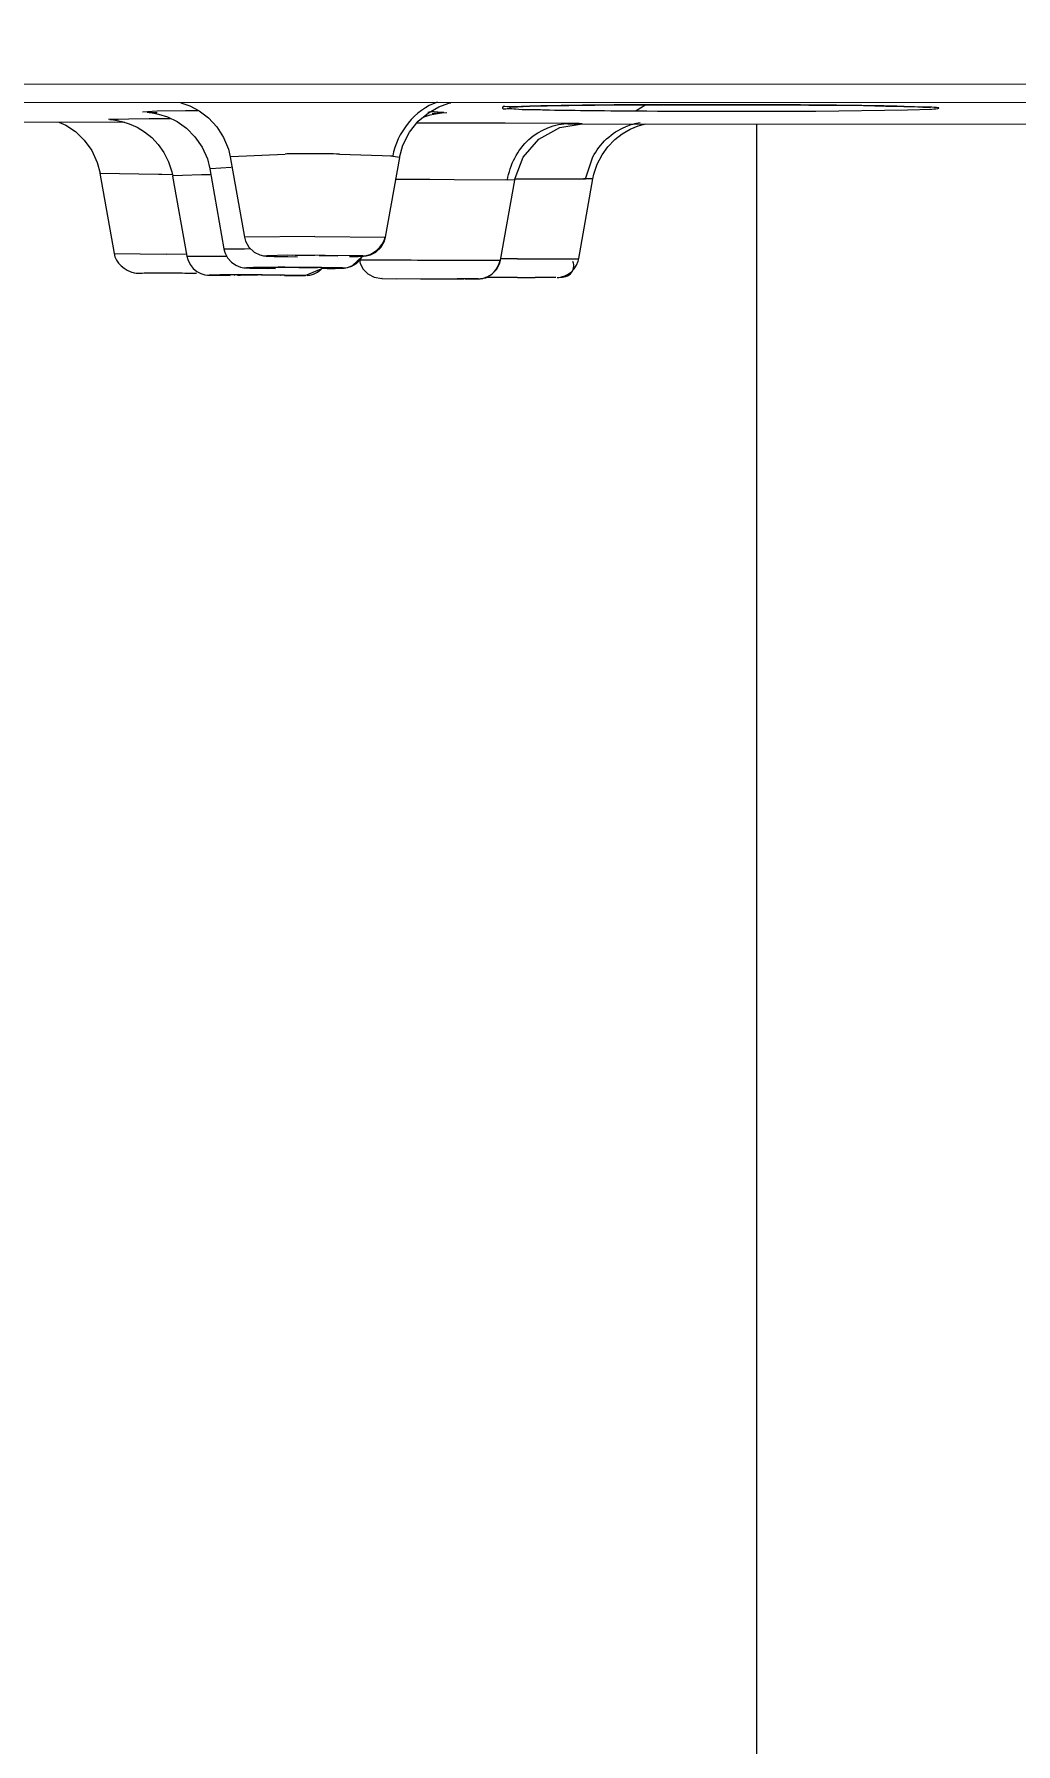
# Model space of a CAD drawing. Header units: millimetres. Extents: x 5438 to 6032, y -2661 to -1821.
# Drawn here: x 5616.81 to 5622.18, y -2103.02 to -2093.67 of the extents above; entities that cross this region are included whole.
import ezdxf

# ---------------------------------------------------------------- set-up
doc = ezdxf.new("R2010")
doc.units = ezdxf.units.MM
doc.header["$LTSCALE"] = 0.1
doc.layers.get('0').update_dxf_attribs({"lineweight": 15})
doc.layers.add('DIM', color=3, linetype='Continuous', lineweight=9)
doc.styles.get("Standard").update_dxf_attribs({"font": 'arial.ttf'})
doc.dimstyles.new('ISO-25', dxfattribs={"dimtxt": 2.5, "dimasz": 2.5, "dimexe": 1.25, "dimexo": 0.625, "dimtad": 1, "dimlfac": 5, "dimtxsty": 'Standard', "dimcen": 2.5, "dimadec": 0, "dimazin": 0, "dimtfac": 1, "dimtmove": 0, "dimatfit": 3, "dimfxl": 0, "dimarcsym": 0})

# ---------------------------------------------------------------- blocks, each defined once
blk = doc.blocks.new('*D113')
at = {"layer": 'Defpoints', "color": 0}
for p in [(5589.7146, -2093.2612), (5656.561, -2093.262), (5656.561, -2117.8368)]:
    blk.add_point(p, dxfattribs=at)
at = {"layer": 'DIM', "color": 0, "lineweight": -2}
for p, q in [((5589.7146, -2093.8862), (5589.7146, -2119.0868)), ((5656.561, -2093.887), (5656.561, -2119.0868)), ((5593.7146, -2117.8368), (5652.561, -2117.8368))]:
    blk.add_line(p, q, dxfattribs=at)
at = {"layer": 'DIM', "color": 0}
for points in [[(5593.7146, -2117.1701), (5593.7146, -2118.5035), (5589.7146, -2117.8368)], [(5652.561, -2117.1701), (5652.561, -2118.5035), (5656.561, -2117.8368)]]:
    blk.add_solid(points, dxfattribs=at)
at = {"layer": 'DIM', "color": 0, "insert": (5636.6157, -2115.1695), "char_height": 4, "attachment_point": 5}
blk.add_mtext('267.5', dxfattribs=at)

msp = doc.modelspace()

# ---------------------------------------------------------------- linework, layer by layer
at = {"color": 7, "linetype": 'Continuous'}
for p, q in [((5610.878, -2093.9421), (5623.1378, -2093.9464)), ((5623.1378, -2094.0492), (5610.8966, -2094.0449)), ((5617.6168, -2094.0482), (5617.6649, -2094.0649)), ((5617.6649, -2094.0649), (5617.7167, -2094.092)), ((5618.969, -2094.1027), (5619.0267, -2094.0703)), ((5619.5227, -2094.0671), (5619.4321, -2094.0701)), ((5619.5237, -2094.0672), (5619.6177, -2094.065)), ((5619.6177, -2094.065), (5619.7364, -2094.063)), ((5619.7364, -2094.063), (5619.8787, -2094.0613)), ((5619.7816, -2094.0624), (5619.738, -2094.063)), ((5619.8787, -2094.0613), (5620.0435, -2094.0599)), ((5620.0663, -2094.0597), (5620.014, -2094.0601)), ((5620.0435, -2094.0599), (5620.2276, -2094.0589)), ((5620.1527, -2094.0623), (5620.1052, -2094.0925)), ((5620.2276, -2094.0589), (5620.4262, -2094.0585)), ((5620.3891, -2094.0585), (5620.3463, -2094.0586)), ((5620.4262, -2094.0585), (5620.6337, -2094.0586)), ((5620.6337, -2094.0586), (5620.8445, -2094.0593)), ((5620.7228, -2094.0588), (5620.682, -2094.0587)), ((5620.8445, -2094.0593), (5621.0473, -2094.0606)), ((5621.0252, -2094.0604), (5621.0028, -2094.0602)), ((5621.0252, -2094.0604), (5621.0233, -2094.0604)), ((5621.0446, -2094.0605), (5621.0252, -2094.0604)), ((5621.0473, -2094.0606), (5621.2056, -2094.0621)), ((5621.2056, -2094.0621), (5621.3472, -2094.0639)), ((5621.3373, -2094.0637), (5621.2927, -2094.0631)), ((5621.3472, -2094.0639), (5621.4688, -2094.066)), ((5621.4688, -2094.066), (5621.568, -2094.0682)), ((5621.5491, -2094.0676), (5621.5291, -2094.0672)), ((5621.5689, -2094.0681), (5621.5491, -2094.0676)), ((5621.6842, -2094.0718), (5621.5689, -2094.0681)), ((5616.6793, -2094.1527), (5617.3096, -2094.155)), ((5617.4433, -2094.1355), (5617.221, -2094.1398)), ((5617.2745, -2094.141), (5617.2331, -2094.1402)), ((5617.4868, -2094.0948), (5617.4075, -2094.0998)), ((5617.4484, -2094.1022), (5617.437, -2094.1017)), ((5617.4765, -2094.1031), (5617.4484, -2094.1022)), ((5617.4861, -2094.1032), (5617.4765, -2094.1031)), ((5617.6424, -2094.0923), (5617.4868, -2094.0948)), ((5617.5424, -2094.125), (5617.5959, -2094.1511)), ((5617.5959, -2094.1511), (5617.647, -2094.1873)), ((5619.3888, -2094.1603), (5618.9051, -2094.1589)), ((5618.9895, -2094.1069), (5619.0689, -2094.1018)), ((5619.0531, -2094.1006), (5619.0215, -2094.0991)), ((5619.739, -2094.1618), (5619.3888, -2094.1603)), ((5619.6876, -2094.1827), (5619.8098, -2094.1624)), ((5619.7309, -2094.1625), (5619.8043, -2094.1625)), ((5619.7928, -2094.1621), (5619.7319, -2094.1618)), ((5619.8098, -2094.1624), (5619.7928, -2094.1621)), ((5619.7928, -2094.1627), (5622.3245, -2094.1656)), ((5620.7628, -2094.1639), (5620.7628, -2149.9482)), ((5621.0263, -2094.0936), (5621.0856, -2094.0933)), ((5621.0856, -2094.0933), (5621.5866, -2094.0873)), ((5621.5866, -2094.0873), (5621.7199, -2094.0829)), ((5619.9502, -2094.2881), (5619.9877, -2094.2495)), ((5617.8859, -2094.3441), (5617.9632, -2094.782)), ((5617.8899, -2094.3416), (5618.1868, -2094.3282)), ((5618.4838, -2094.3285), (5618.7738, -2094.339)), ((5618.7352, -2094.7829), (5618.8121, -2094.3464)), ((5618.8121, -2094.3464), (5618.7617, -2094.3395)), ((5618.8118, -2094.3464), (5618.8297, -2094.2806)), ((5619.828, -2094.4646), (5619.8679, -2094.3444)), ((5617.1741, -2094.4331), (5617.2516, -2094.8723)), ((5617.1741, -2094.4331), (5617.4935, -2094.4391)), ((5617.4935, -2094.4391), (5617.5124, -2094.4393)), ((5617.5124, -2094.4393), (5617.569, -2094.4397)), ((5617.6259, -2094.4448), (5617.5753, -2094.4474)), ((5617.7293, -2094.4428), (5617.6259, -2094.4448)), ((5617.7742, -2094.4088), (5617.8515, -2094.8471)), ((5617.7781, -2094.407), (5617.8908, -2094.4005)), ((5619.8677, -2094.4644), (5619.8731, -2094.4392)), ((5619.8731, -2094.4392), (5619.8917, -2094.3833)), ((5617.5714, -2094.4486), (5617.6488, -2094.8873)), ((5618.7894, -2094.4659), (5618.814, -2094.466)), ((5618.814, -2094.466), (5618.8515, -2094.4661)), ((5618.8515, -2094.4661), (5618.9778, -2094.4665)), ((5618.9778, -2094.4665), (5619.1099, -2094.4671)), ((5619.1099, -2094.4671), (5619.401, -2094.4702)), ((5619.3637, -2094.9077), (5619.4406, -2094.4721)), ((5619.4406, -2094.4721), (5619.3888, -2094.4703)), ((5619.4402, -2094.472), (5619.4426, -2094.46)), ((5619.4409, -2094.4636), (5619.537, -2094.464)), ((5619.7912, -2094.9002), (5619.8681, -2094.4644)), ((5619.8681, -2094.4644), (5619.8159, -2094.4645)), ((5618.3492, -2094.7788), (5617.9632, -2094.782)), ((5618.3492, -2094.7788), (5618.7326, -2094.7824)), ((5618.7276, -2094.8088), (5618.7351, -2094.7828)), ((5617.2516, -2094.8723), (5617.5358, -2094.8763)), ((5617.6476, -2094.8767), (5617.5358, -2094.8763)), ((5617.6488, -2094.8873), (5617.8654, -2094.8871)), ((5617.8516, -2094.8471), (5617.9642, -2094.8458)), ((5617.9642, -2094.8458), (5617.9934, -2094.8457)), ((5618.0682, -2094.8843), (5618.0686, -2094.8843)), ((5618.0686, -2094.8843), (5618.0877, -2094.8858)), ((5618.0862, -2094.8855), (5618.0877, -2094.8858)), ((5618.199, -2094.8816), (5618.0872, -2094.8848)), ((5618.0877, -2094.8858), (5618.1265, -2094.8878)), ((5618.1265, -2094.8878), (5618.2014, -2094.8893)), ((5618.1541, -2094.8886), (5618.1825, -2094.8891)), ((5618.1825, -2094.8891), (5618.2543, -2094.8899)), ((5618.6102, -2094.8855), (5618.199, -2094.8816)), ((5618.2242, -2094.8856), (5618.2253, -2094.8858)), ((5618.3492, -2094.8835), (5618.2412, -2094.8845)), ((5618.4732, -2094.8857), (5618.3716, -2094.8841)), ((5618.4742, -2094.8859), (5618.4732, -2094.8857)), ((5618.5541, -2094.9381), (5618.6063, -2094.8887)), ((5618.5917, -2094.9063), (5618.597, -2094.9265)), ((5618.5924, -2094.9064), (5618.6228, -2094.9067)), ((5618.9778, -2094.9078), (5619.3615, -2094.9078)), ((5619.4569, -2094.9019), (5619.3645, -2094.9017)), ((5619.4569, -2094.9019), (5619.789, -2094.9004)), ((5617.4488, -2094.9776), (5617.5754, -2094.9785)), ((5617.766, -2094.9905), (5617.7731, -2094.9908)), ((5617.8107, -2094.9897), (5617.7728, -2094.9904)), ((5617.7731, -2094.9907), (5617.8861, -2094.9923)), ((5617.9099, -2094.9909), (5617.9109, -2094.9911)), ((5618.0349, -2094.9905), (5617.9267, -2094.9906)), ((5617.9267, -2094.9906), (5617.9422, -2094.9909)), ((5617.9629, -2094.9501), (5617.9759, -2094.9508)), ((5617.9745, -2094.9505), (5617.9759, -2094.9507)), ((5618.0132, -2094.9488), (5617.9755, -2094.9501)), ((5617.9759, -2094.9507), (5618.0145, -2094.9522)), ((5618.0877, -2094.948), (5618.0132, -2094.9488)), ((5618.0145, -2094.9522), (5618.0893, -2094.9533)), ((5618.0481, -2094.9528), (5618.1335, -2094.9537)), ((5618.1126, -2094.9507), (5618.1136, -2094.9509)), ((5618.1735, -2094.9495), (5618.1319, -2094.9499)), ((5618.159, -2094.9916), (5618.1413, -2094.9912)), ((5618.1599, -2094.9917), (5618.159, -2094.9916)), ((5618.2958, -2094.9919), (5618.1821, -2094.9903)), ((5618.2579, -2094.9929), (5618.2961, -2094.9922)), ((5618.3616, -2094.9511), (5618.2956, -2094.9498)), ((5618.2958, -2094.9919), (5618.383, -2094.9562)), ((5618.2972, -2094.992), (5618.2958, -2094.9919)), ((5618.2961, -2094.9922), (5618.2973, -2094.9921)), ((5618.3626, -2094.9513), (5618.3616, -2094.9511)), ((5618.4596, -2094.9498), (5618.3845, -2094.9487)), ((5618.3861, -2094.9539), (5618.4609, -2094.9532)), ((5618.4159, -2094.9538), (5618.4596, -2094.9533)), ((5618.4986, -2094.9512), (5618.4596, -2094.9498)), ((5618.4818, -2094.9527), (5618.4989, -2094.9519)), ((5618.5261, -2094.949), (5618.551, -2094.9409)), ((5618.551, -2094.9409), (5618.5763, -2094.926)), ((5618.6728, -2095.0023), (5618.7144, -2095.0096)), ((5619.3529, -2095.0038), (5619.2807, -2095.0035)), ((5619.4568, -2095.0041), (5619.3529, -2095.0038)), ((5619.6664, -2095.0035), (5619.5532, -2095.0042)), ((5618.7158, -2095.0096), (5618.7144, -2095.0096)), ((5618.7144, -2095.0096), (5618.7159, -2095.0096)), ((5618.7149, -2095.0096), (5618.7943, -2095.01)), ((5618.7158, -2095.0096), (5619.0404, -2095.0102)), ((5618.8529, -2095.01), (5618.8537, -2095.01)), ((5618.925, -2095.0099), (5619.1634, -2095.0106)), ((5619.2388, -2095.011), (5619.1254, -2095.0105)), ((5619.1703, -2095.011), (5619.237, -2095.0111)), ((5619.2368, -2095.011), (5619.2376, -2095.011)), ((5619.237, -2095.0111), (5619.2402, -2095.0111)), ((5619.2403, -2095.011), (5619.2388, -2095.011)), ((5619.239, -2095.011), (5619.2403, -2095.011))]:
    msp.add_line(p, q, dxfattribs=at)
for points in [[(5619.0267, -2094.0703), (5619.0806, -2094.0509), (5619.0912, -2094.0487)], [(5619.4131, -2094.0717), (5619.4124, -2094.0717), (5619.4179, -2094.0713), (5619.433, -2094.0704), (5619.4561, -2094.0694), (5619.4864, -2094.0683), (5619.5237, -2094.0672)], [(5621.568, -2094.0682), (5621.6087, -2094.0693), (5621.6432, -2094.0704), (5621.6714, -2094.0715), (5621.6934, -2094.0725), (5621.709, -2094.0734), (5621.7132, -2094.0737)], [(5616.9503, -2094.1537), (5616.9873, -2094.1705), (5617.0402, -2094.206), (5617.0884, -2094.2526), (5617.1291, -2094.3094)], [(5617.2285, -2094.1399), (5617.2287, -2094.1399), (5617.2357, -2094.1404), (5617.2582, -2094.143), (5617.2935, -2094.15), (5617.3341, -2094.1626)], [(5617.3341, -2094.1626), (5617.3767, -2094.1817), (5617.4181, -2094.2069)], [(5617.4439, -2094.1016), (5617.445, -2094.1017), (5617.4591, -2094.1032), (5617.4935, -2094.1097), (5617.5424, -2094.125)], [(5617.7167, -2094.092), (5617.7678, -2094.1306), (5617.8134, -2094.1798), (5617.8502, -2094.2374), (5617.8763, -2094.3022), (5617.8862, -2094.344)], [(5618.8297, -2094.2806), (5618.8652, -2094.2096), (5618.9132, -2094.1495), (5618.969, -2094.1027)], [(5618.9399, -2094.1271), (5618.9796, -2094.1138), (5619.0184, -2094.1066), (5619.0297, -2094.1054)], [(5619.9877, -2094.2495), (5620.0287, -2094.2178), (5620.0718, -2094.1931), (5620.1154, -2094.1749), (5620.157, -2094.1634), (5620.158, -2094.1632)], [(5617.4181, -2094.2069), (5617.4572, -2094.2386), (5617.493, -2094.2767)], [(5617.647, -2094.1873), (5617.6934, -2094.234), (5617.7322, -2094.2903), (5617.761, -2094.3555), (5617.7745, -2094.4087)], [(5619.4426, -2094.46), (5619.4875, -2094.345), (5619.5731, -2094.2462), (5619.6876, -2094.1827)], [(5617.1291, -2094.3094), (5617.1594, -2094.3755), (5617.1744, -2094.433)], [(5617.493, -2094.2767), (5617.5239, -2094.3207), (5617.5488, -2094.3701), (5617.5667, -2094.4251), (5617.5717, -2094.4485)], [(5619.8917, -2094.3833), (5619.9178, -2094.3329), (5619.9502, -2094.2881)], [(5617.9632, -2094.782), (5617.9698, -2094.8054), (5617.9881, -2094.8377), (5618.0165, -2094.8641), (5618.0478, -2094.8794), (5618.0682, -2094.8843)], [(5618.6827, -2094.8643), (5618.7093, -2094.8396), (5618.7276, -2094.8088)], [(5617.6488, -2094.8872), (5617.6536, -2094.9057), (5617.6666, -2094.9329), (5617.6841, -2094.9545), (5617.7042, -2094.9706), (5617.7258, -2094.9818), (5617.7466, -2094.988), (5617.7619, -2094.9902), (5617.766, -2094.9905)], [(5617.8516, -2094.8471), (5617.8568, -2094.867), (5617.8714, -2094.8958), (5617.8923, -2094.9195), (5617.9168, -2094.9363), (5617.9414, -2094.946), (5617.9602, -2094.9498), (5617.9629, -2094.9501)], [(5618.0685, -2094.8843), (5618.0826, -2094.8859), (5618.095, -2094.8867), (5618.1104, -2094.8874), (5618.1301, -2094.888), (5618.1541, -2094.8886)], [(5618.0872, -2094.8848), (5618.0861, -2094.8851), (5618.0862, -2094.8855)], [(5618.5385, -2094.8893), (5618.5642, -2094.8888), (5618.5857, -2094.8882), (5618.6023, -2094.8876), (5618.615, -2094.8868), (5618.6288, -2094.8853), (5618.653, -2094.8794), (5618.6827, -2094.8643)], [(5618.5763, -2094.926), (5618.5989, -2094.9035), (5618.6085, -2094.8872)], [(5618.6107, -2094.8865), (5618.6118, -2094.8862), (5618.6117, -2094.8859), (5618.6102, -2094.8855)], [(5619.2403, -2095.011), (5619.2812, -2095.0043), (5619.3159, -2094.9858), (5619.3418, -2094.9594), (5619.3581, -2094.9288), (5619.3637, -2094.9077)], [(5619.672, -2095.0035), (5619.6795, -2095.003), (5619.6963, -2095.0002), (5619.7147, -2094.9945), (5619.7331, -2094.9852), (5619.7506, -2094.9723), (5619.7663, -2094.9558), (5619.779, -2094.9362), (5619.7879, -2094.914), (5619.7912, -2094.9002)], [(5617.7728, -2094.9904), (5617.7716, -2094.9905), (5617.7717, -2094.9906), (5617.7731, -2094.9907)], [(5617.9626, -2094.95), (5617.9728, -2094.9509), (5617.9821, -2094.9513), (5617.9938, -2094.9517), (5618.0086, -2094.9521), (5618.0481, -2094.9528)], [(5617.9755, -2094.9501), (5617.9744, -2094.9503), (5617.9745, -2094.9505)], [(5618.3058, -2094.9919), (5618.3204, -2094.9901), (5618.3411, -2094.9844), (5618.363, -2094.9737), (5618.3832, -2094.9583), (5618.3869, -2094.954)], [(5618.4596, -2094.9533), (5618.4763, -2094.9529), (5618.4894, -2094.9526), (5618.4996, -2094.9522), (5618.5092, -2094.9515), (5618.5261, -2094.949)], [(5618.4989, -2094.9519), (5618.5001, -2094.9517), (5618.5, -2094.9514), (5618.4986, -2094.9512)], [(5618.597, -2094.9265), (5618.6128, -2094.9569), (5618.6382, -2094.9834), (5618.6728, -2095.0023)]]:
    msp.add_lwpolyline(points, dxfattribs=at)
for centre, radius, start, end in [((5619.5143, -2095.9651), 1.8968, 92.48258, 93.1211), ((5619.8173, -2105.2888), 11.2256, 91.30343, 91.50385), ((5620.0145, -2114.4105), 20.3494, 90.77856, 91.2743), ((5620.3169, -2136.406), 42.3471, 90.40985, 90.7243), ((5620.4665, -2158.4046), 64.3461, 90.107066, 90.356389), ((5620.4946, -2169.3696), 75.3111, 89.857457, 90.080247), ((5620.5237, -2160.9536), 66.8951, 89.589614, 89.829409), ((5620.6658, -2142.0547), 47.9957, 89.25161, 89.54782), ((5620.9994, -2118.3742), 24.3128, 88.75177, 89.20379), ((5617.6654, -2149.5616), 55.4265, 90.11211, 90.22962), ((5617.9312, -2121.3645), 27.2737, 90.46493, 90.6067), ((5619.0011, -2094.4123), 0.3139, 90.22766, 96.48918), ((5618.8465, -2099.1068), 5.0108, 88.24648, 88.4465), ((5618.9506, -2096.501), 2.4029, 88.30896, 88.99291), ((5620.1654, -2094.474), 0.3179, 97.05393, 111.87147), ((5620.6551, -2015.5894), 78.505, 269.598637, 270.27092), ((5618.3092, -2105.4329), 11.1054, 90.44661, 90.63111), ((5618.3229, -2107.3494), 13.0219, 89.8839, 90.44118), ((5618.3214, -2107.1474), 12.8199, 89.27406, 89.87544), ((5617.8633, -2105.674), 11.232, 90.44349, 90.68339), ((5619.8592, -2009.2831), 85.1815, 269.783292, 269.979024), ((5618.8025, -2066.3935), 28.5138, 269.63884, 269.8032), ((5619.1922, -1963.0493), 131.8587, 269.788124, 269.906862), ((5617.7293, -2067.3955), 27.5834, 269.68039, 269.94287), ((5617.8935, -2106.7002), 11.7108, 90.04035, 90.40523), ((5617.9299, -2129.8743), 34.8849, 89.74449, 90.07338), ((5618.0734, -2101.9967), 7.0059, 89.83875, 90.12945), ((5617.9572, -2126.2639), 31.2744, 89.58806, 89.76495), ((5618.1839, -2111.481), 16.5333, 89.99979, 90.33351), ((5618.0847, -2099.0334), 4.0426, 89.19895, 89.88131), ((5618.2081, -2108.4102), 13.4608, 89.87409, 90.14712), ((5618.175, -2083.1931), 11.8001, 270.03868, 270.40263), ((5618.1886, -2116.1174), 21.1696, 89.73147, 90.01259), ((5618.2878, -2098.6938), 3.744, 89.88119, 90.424), ((5618.2131, -2111.7294), 16.7816, 89.41482, 89.74472), ((5618.4326, -2093.2881), 1.6653, 270.97372, 271.69316), ((5618.4986, -2094.8278), 0.1235, 269.97587, 296.72107), ((5619.2391, -2094.8875), 0.1235, 269.87333, 295.59703), ((5619.5276, -2053.1438), 41.8604, 269.90313, 270.03512)]:
    msp.add_arc(centre, radius, start, end, dxfattribs=at)
for points in [[(5619.0184, -2094.0454), (5618.8969, -2094.0837), (5618.7955, -2094.2135), (5618.7738, -2094.339)], [(5619.8043, -2094.1625), (5619.8061, -2094.1624), (5619.808, -2094.1624), (5619.8098, -2094.1624)], [(5619.8679, -2094.3444), (5619.9056, -2094.2724), (5619.9715, -2094.2093), (5620.0469, -2094.179)], [(5618.6102, -2094.8856), (5618.6636, -2094.8855), (5618.7233, -2094.835), (5618.7326, -2094.7824)], [(5619.2924, -2094.9989), (5619.3268, -2094.9824), (5619.3548, -2094.9453), (5619.3615, -2094.9078)]]:
    msp.add_open_spline(points, degree=3, dxfattribs=at)
for points, knots in [([(5619.411, -2094.0711), (5619.3985, -2094.0718), (5619.37, -2094.062), (5619.3768, -2094.0856), (5619.4117, -2094.0748), (5619.4526, -2094.0853), (5619.523, -2094.0835), (5619.6482, -2094.0884), (5619.8456, -2094.0899), (5620.0127, -2094.0919), (5620.1052, -2094.0925)], [0, 0, 0, 0, 0.048513, 0.052844, 0.086303, 0.147695, 0.236038, 0.349145, 0.640285, 1, 1, 1, 1]), ([(5617.2331, -2094.1402), (5617.2322, -2094.1401), (5617.2319, -2094.1405), (5617.2298, -2094.1399), (5617.2299, -2094.1399)], [0, 0, 0, 0, 0.878635, 1, 1, 1, 1]), ([(5617.437, -2094.1017), (5617.4356, -2094.1016), (5617.4351, -2094.1021), (5617.4319, -2094.1011), (5617.4321, -2094.101)], [0, 0, 0, 0, 0.842734, 1, 1, 1, 1]), ([(5619.401, -2094.4702), (5619.4146, -2094.3878), (5619.4932, -2094.2295), (5619.6601, -2094.1617), (5619.739, -2094.1618)], [0, 0, 0, 0, 0.514392, 1, 1, 1, 1]), ([(5621.7199, -2094.0829), (5621.7329, -2094.0822), (5621.7961, -2094.0741), (5621.709, -2094.0728), (5621.6842, -2094.0718)], [0, 0, 0, 0, 0.34379, 1, 1, 1, 1]), ([(5617.8901, -2094.3416), (5617.889, -2094.3419), (5617.8876, -2094.3422), (5617.8861, -2094.3435), (5617.8862, -2094.344)], [0, 0, 0, 0, 0.685199, 1, 1, 1, 1]), ([(5617.7783, -2094.407), (5617.7773, -2094.4072), (5617.7761, -2094.4074), (5617.7744, -2094.4083), (5617.7745, -2094.4087)], [0, 0, 0, 0, 0.712029, 1, 1, 1, 1]), ([(5617.5755, -2094.4474), (5617.5745, -2094.4475), (5617.5736, -2094.4477), (5617.5716, -2094.4482), (5617.5717, -2094.4485)], [0, 0, 0, 0, 0.736018, 1, 1, 1, 1]), ([(5618.7326, -2094.7824), (5618.7333, -2094.7825), (5618.7338, -2094.7827), (5618.7352, -2094.7826), (5618.7351, -2094.7829)], [0, 0, 0, 0, 0.749034, 1, 1, 1, 1]), ([(5617.2512, -2094.8723), (5617.259, -2094.9223), (5617.3399, -2094.9934), (5617.4196, -2094.9769), (5617.4488, -2094.9776)], [0, 0, 0, 0, 0.63362, 1, 1, 1, 1]), ([(5619.3615, -2094.9078), (5619.362, -2094.9078), (5619.3625, -2094.9076), (5619.3637, -2094.9079), (5619.3637, -2094.9077)], [0, 0, 0, 0, 0.748653, 1, 1, 1, 1]), ([(5619.789, -2094.9004), (5619.7896, -2094.9004), (5619.7901, -2094.9002), (5619.7912, -2094.9004), (5619.7912, -2094.9002)], [0, 0, 0, 0, 0.741803, 1, 1, 1, 1]), ([(5619.6722, -2095.0033), (5619.6976, -2095.0024), (5619.7536, -2095.0002), (5619.7689, -2094.9365), (5619.7585, -2094.9166)], [0, 0, 0, 0, 0.53064, 1, 1, 1, 1])]:
    msp.add_open_spline(points, degree=3, knots=knots, dxfattribs=at)

# ---------------------------------------------------------------- dimensions: what is measured, and where the dimension line sits
at = {"layer": 'DIM'}
dim = msp.add_linear_dim(base=(5656.561, -2117.8368), p1=(5589.7146, -2093.2612), p2=(5656.561, -2093.262), text='267.5', dimstyle='ISO-25', override={"dimtxt": 4, "dimasz": 4, "dimlfac": 4, "dimadec": 1, "dimfxl": 1.25}, dxfattribs=at)
dim.commit()
dim.dimension.update_dxf_attribs({"geometry": '*D113', "text_midpoint": (5636.6157, -2117.8368), "dimtype": 160})

doc.saveas('drawing.dxf')
